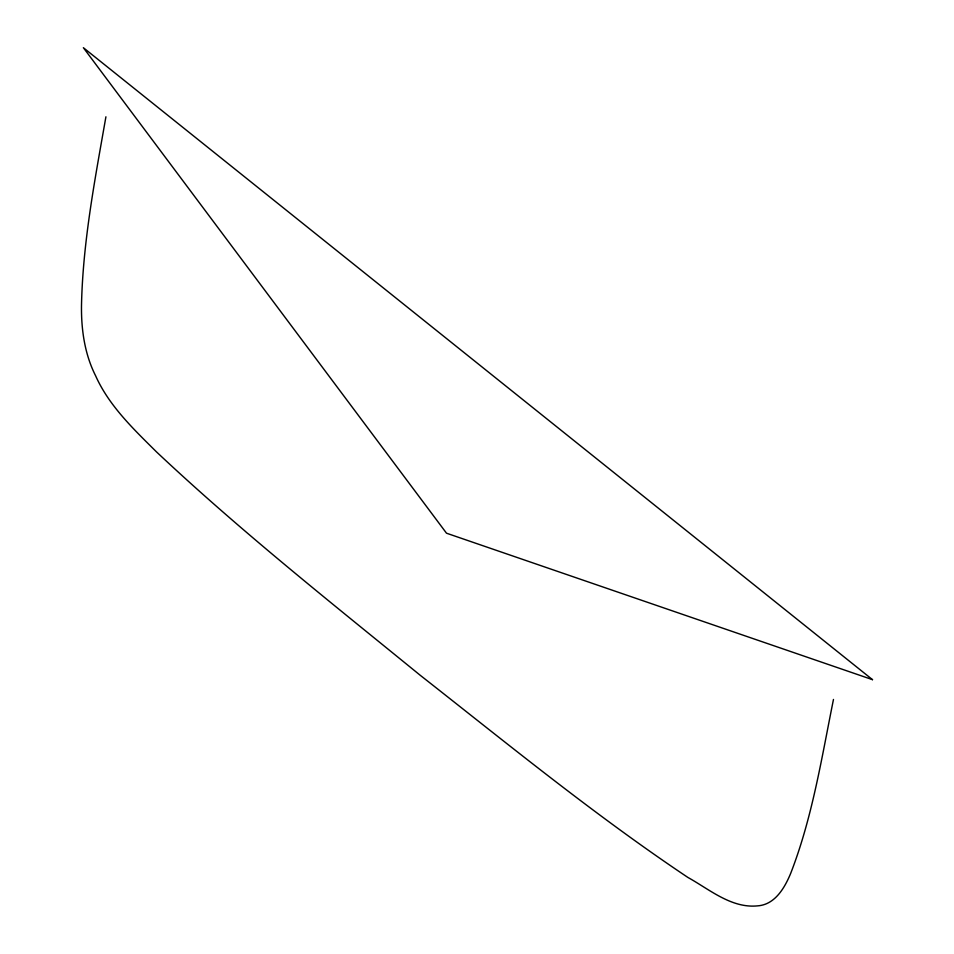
<?xml version="1.0" encoding="UTF-8"?>
<svg xmlns="http://www.w3.org/2000/svg" width="954" height="954" viewBox="0 0 954 954"><rect width="100%" height="100%" fill="white"/><g stroke="black" fill="none" stroke-linecap="round" stroke-linejoin="round"><path stroke-width="1.43" d="M105.918 116.793C94.995 179.257 82.807 241.97 81.495 305.554C81.185 329.631 84.667 354.161 95.638 375.84C109.066 405.867 133.453 428.978 156.384 451.791C240.336 530.829 330.859 602.475 420.189 675.253C508.136 744.287 594.902 815.241 687.917 877.453C709.382 889.319 731.348 908.482 757.488 905.871C774.934 904.774 784.665 887.876 790.651 873.459C812.367 817.614 821.644 757.929 833.474 699.449M872.505 679.665L446.508 533.203L83.368 47.7L872.505 679.665"/></g></svg>
